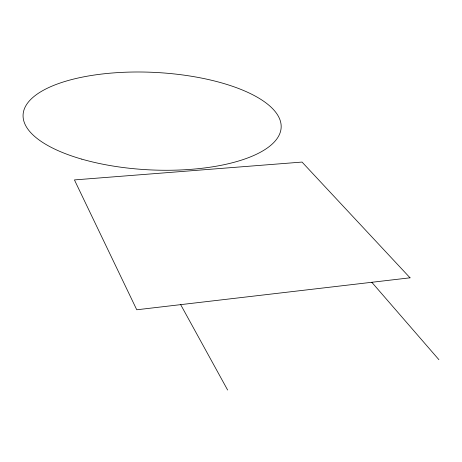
<?xml version="1.0" encoding="UTF-8"?>
<svg xmlns="http://www.w3.org/2000/svg" width="462" height="462" viewBox="0 0 462 462"><rect width="100%" height="100%" fill="white"/><g stroke="black" fill="none" stroke-linecap="round" stroke-linejoin="round"><path stroke-width="0.69" d="M371.806 282.282L438.9 359.673M180.671 304.643L227.622 390.032M410.037 277.812L136.758 309.777L74.428 179.92L302.044 162.07L410.037 277.812M81.809 159.142A129.187 48.793 2.8 0 0 281.006 129.037A129.187 48.793 2.8 0 0 93.578 75.15A129.187 48.793 2.8 0 0 81.809 159.142"/></g></svg>
